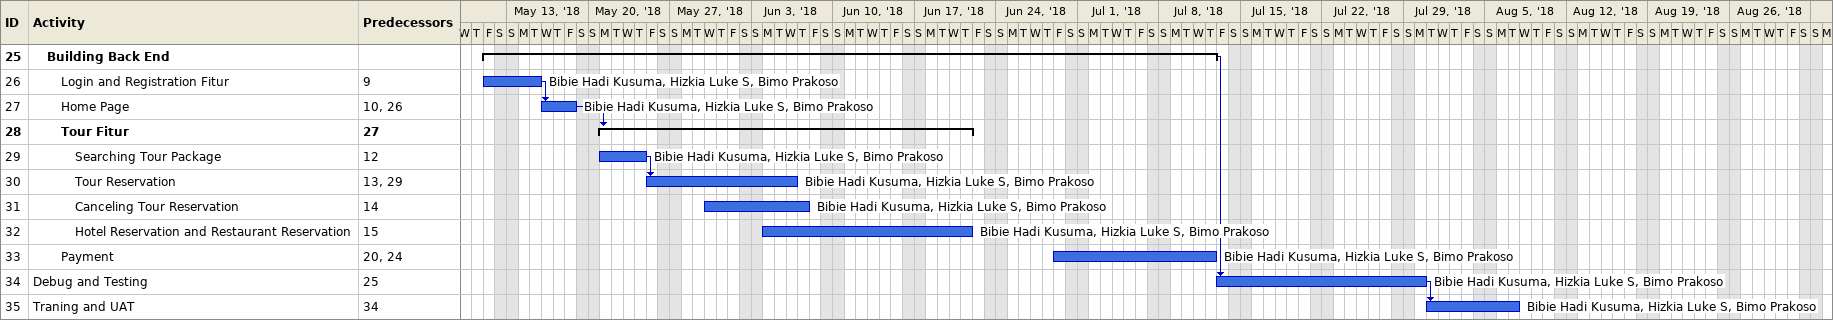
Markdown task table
| ID | Level | Task | Start | Finish | Predecessors | Resources |
|---|---|---|---|---|---|---|
| 25 | 2 | **Building Back End** | 2018-05-11 | 2018-07-12 |  |  |
| 26 | 3 | Login and Registration Fitur | 2018-05-11 | 2018-05-15 | 9 | Bibie Hadi Kusuma, Hizkia Luke S, Bimo Prakoso |
| 27 | 3 | Home Page | 2018-05-16 | 2018-05-18 | 10, 26 | Bibie Hadi Kusuma, Hizkia Luke S, Bimo Prakoso |
| 28 | 3 | **Tour Fitur** | 2018-05-21 | 2018-06-21 | 27 |  |
| 29 | 4 | Searching Tour Package | 2018-05-21 | 2018-05-24 | 12 | Bibie Hadi Kusuma, Hizkia Luke S, Bimo Prakoso |
| 30 | 4 | Tour Reservation | 2018-05-25 | 2018-06-06 | 13, 29 | Bibie Hadi Kusuma, Hizkia Luke S, Bimo Prakoso |
| 31 | 4 | Canceling Tour Reservation | 2018-05-30 | 2018-06-07 | 14 | Bibie Hadi Kusuma, Hizkia Luke S, Bimo Prakoso |
| 32 | 4 | Hotel Reservation and Restaurant Reservation | 2018-06-04 | 2018-06-21 | 15 | Bibie Hadi Kusuma, Hizkia Luke S, Bimo Prakoso |
| 33 | 3 | Payment | 2018-06-29 | 2018-07-12 | 20, 24 | Bibie Hadi Kusuma, Hizkia Luke S, Bimo Prakoso |
| 34 | 1 | Debug and Testing | 2018-07-13 | 2018-07-30 | 25 | Bibie Hadi Kusuma, Hizkia Luke S, Bimo Prakoso |
| 35 | 1 | Traning and UAT | 2018-07-31 | 2018-08-07 | 34 | Bibie Hadi Kusuma, Hizkia Luke S, Bimo Prakoso |
